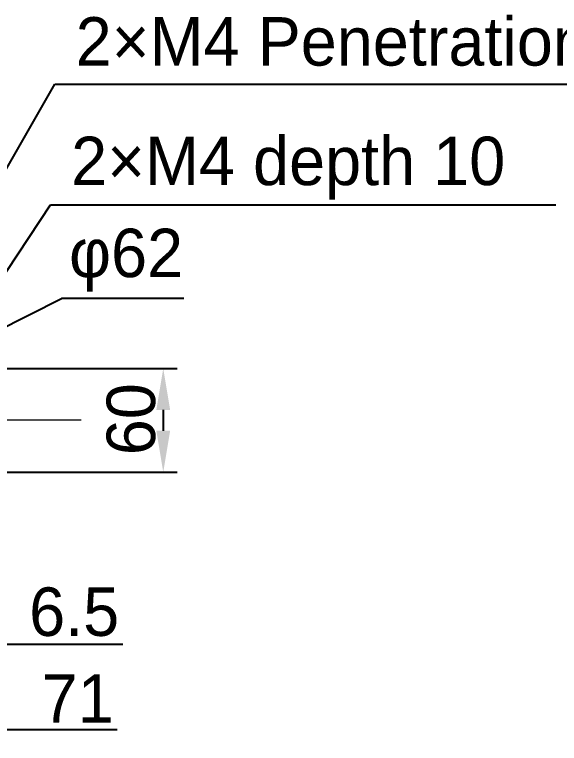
# Model space of a CAD drawing. Header units: millimetres. Extents: x 4086 to 8300, y 123 to 1549.
# Drawn here: x 7080.7 to 7159.4, y 1330.4 to 1435.7 of the extents above; entities that cross this region are included whole.
import ezdxf
from ezdxf import colors
from ezdxf.entities.mleader import LeaderData, LeaderLine
from ezdxf.math import Vec2, Vec3

# ---------------------------------------------------------------- set-up
doc = ezdxf.new("R2010")
doc.units = ezdxf.units.MM
doc.linetypes.add('CENTER2', pattern=[28.575, 19.05, -3.175, 3.175, -3.175])
doc.layers.add('中心线层', color=7, linetype='CENTER2', lineweight=0)
doc.layers.add('标注层', color=7, linetype='Continuous', lineweight=0)
doc.styles.add('思源黑', font='SourceHanSansCN-Normal.ttf')
doc.dimstyles.new('半径标注', dxfattribs={"dimtxt": 7, "dimasz": 3, "dimexe": 1.25, "dimexo": 0.625, "dimgap": 1, "dimtad": 1, "dimtoh": 1, "dimlfac": 4, "dimdsep": 46, "dimtxsty": '思源黑', "dimcen": 2.5, "dimadec": 0, "dimazin": 0, "dimtfac": 1, "dimtmove": 0, "dimatfit": 3, "dimfxl": 1, "dimarcsym": 0})
doc.dimstyles.new('尺寸标注_1_4比例', dxfattribs={"dimtxt": 7, "dimasz": 6, "dimexe": 2, "dimexo": 1.5, "dimgap": 1, "dimtad": 1, "dimdec": 1, "dimlfac": 4, "dimdsep": 46, "dimtxsty": '思源黑', "dimcen": 0.09, "dimadec": 0, "dimazin": 0, "dimtp": 0.01, "dimtm": 0.01, "dimtfac": 1, "dimtdec": 1, "dimtofl": 0, "dimtmove": 0, "dimatfit": 3, "dimfxl": 1, "dimtolj": 1, "dimarcsym": 0})

# ---------------------------------------------------------------- blocks, each defined once
blk = doc.blocks.new('*D1303')
at = {"layer": 'Defpoints', "color": 0}
for p in [(7052.52, 1377.05), (7070.26, 1369.55), (7070.26, 1332.36)]:
    blk.add_point(p, dxfattribs=at)
at = {"layer": '标注层', "color": 0, "lineweight": -2}
for p, q in [((7052.52, 1375.55), (7052.52, 1330.36)), ((7070.26, 1368.05), (7070.26, 1330.36)), ((7058.52, 1332.36), (7064.26, 1332.36)), ((7070.26, 1332.36), (7095.49, 1332.36))]:
    blk.add_line(p, q, dxfattribs=at)
at = {"layer": '标注层', "color": 0}
for points in [[(7058.52, 1333.36), (7058.52, 1331.36), (7052.52, 1332.36)], [(7064.26, 1331.36), (7064.26, 1333.36), (7070.26, 1332.36)]]:
    blk.add_solid(points, dxfattribs=at)
at = {"layer": '标注层', "color": 0, "insert": (7089.79, 1336.86), "char_height": 7, "attachment_point": 5, "style": '思源黑'}
blk.add_mtext('\\A1;71', dxfattribs=at)
blk = doc.blocks.new('*D1313')
at = {"layer": 'Defpoints', "color": 0}
for p in [(7059.44, 1380.54), (7045.6, 1373.56)]:
    blk.add_point(p, dxfattribs=at)
at = {"layer": '标注层', "color": 0, "lineweight": -2}
for p, q in [((7062.11, 1381.89), (7087.44, 1394.67)), ((7105.11, 1394.67), (7087.44, 1394.67)), ((7045.6, 1373.56), (7059.44, 1380.54)), ((7042.92, 1372.21), (7040.24, 1370.86))]:
    blk.add_line(p, q, dxfattribs=at)
at = {"layer": '标注层', "color": 0}
for points in [[(7061.89, 1382.34), (7062.34, 1381.44), (7059.44, 1380.54)], [(7043.14, 1371.76), (7042.69, 1372.65), (7045.6, 1373.56)]]:
    blk.add_solid(points, dxfattribs=at)
at = {"layer": '标注层', "color": 0, "insert": (7096.78, 1400.18), "char_height": 7, "attachment_point": 5, "style": '思源黑'}
blk.add_mtext('φ62', dxfattribs=at)
blk = doc.blocks.new('*D1327')
at = {"layer": 'Defpoints', "color": 0}
for p in [(7066.75, 1377.05), (7070.27, 1361.47), (7066.75, 1344.72)]:
    blk.add_point(p, dxfattribs=at)
at = {"layer": '标注层', "color": 0, "lineweight": -2}
for p, q in [((7066.75, 1375.55), (7066.75, 1342.72)), ((7070.27, 1359.97), (7070.27, 1342.72)), ((7060.75, 1344.72), (7054.75, 1344.72)), ((7076.27, 1344.72), (7096.29, 1344.72))]:
    blk.add_line(p, q, dxfattribs=at)
at = {"layer": '标注层', "color": 0}
for points in [[(7060.75, 1343.72), (7060.75, 1345.72), (7066.75, 1344.72)], [(7076.27, 1345.72), (7076.27, 1343.72), (7070.27, 1344.72)]]:
    blk.add_solid(points, dxfattribs=at)
at = {"layer": '标注层', "color": 0, "insert": (7089.28, 1349.35), "char_height": 7, "attachment_point": 5, "style": '思源黑'}
blk.add_mtext('\\A1;6.5', dxfattribs=at)
blk = doc.blocks.new('*D1328')
at = {"layer": 'Defpoints', "color": 0}
for p in [(7070.27, 1384.55), (7070.26, 1369.55), (7102.15, 1369.55)]:
    blk.add_point(p, dxfattribs=at)
at = {"layer": '标注层', "color": 0, "lineweight": -2}
for p, q in [((7071.77, 1384.55), (7104.15, 1384.55)), ((7102.15, 1378.55), (7102.15, 1375.55)), ((7071.76, 1369.55), (7104.15, 1369.55))]:
    blk.add_line(p, q, dxfattribs=at)
at = {"layer": '标注层', "color": 0}
for points in [[(7103.15, 1378.55), (7101.15, 1378.55), (7102.15, 1384.55)], [(7101.15, 1375.55), (7103.15, 1375.55), (7102.15, 1369.55)]]:
    blk.add_solid(points, dxfattribs=at)
at = {"layer": '标注层', "color": 0, "insert": (7097.52, 1377.21), "char_height": 7, "attachment_point": 5, "rotation": 90, "style": '思源黑'}
blk.add_mtext('\\A1;60', dxfattribs=at)

msp = doc.modelspace()

# ---------------------------------------------------------------- linework, layer by layer
at = {"layer": '中心线层'}
msp.add_line((7090.2949, 1377.0487), (6695.5771, 1377.0487), dxfattribs=at)

# ---------------------------------------------------------------- dimensions: what is measured, and where the dimension line sits
at = {"layer": '标注层'}
dim = msp.add_diameter_dim_2p(p1=(7045.5959, 1373.5585), p2=(7059.4351, 1380.5388), text='φ62', dimstyle='半径标注', override={"dimtxsty": '思源黑'}, dxfattribs=at)
dim.commit()
dim.dimension.update_dxf_attribs({"geometry": '*D1313', "text_midpoint": (7096.7778, 1394.6665), "dimtype": 163})
dim = msp.add_linear_dim(base=(7102.1485, 1369.5458), p1=(7070.2665, 1384.5458), p2=(7070.2644, 1369.5458), angle=90, dimstyle='尺寸标注_1_4比例', dxfattribs=at)
dim.commit()
dim.dimension.update_dxf_attribs({"geometry": '*D1328', "text_midpoint": (7102.1485, 1377.2106), "dimtype": 160})
dim = msp.add_linear_dim(base=(7070.2643, 1332.3646), p1=(7052.5155, 1377.0487), p2=(7070.2643, 1369.5458), dimstyle='尺寸标注_1_4比例', dxfattribs=at)
dim.commit()
dim.dimension.update_dxf_attribs({"geometry": '*D1303', "text_midpoint": (7089.793, 1332.3646), "dimtype": 160})
dim = msp.add_linear_dim(base=(7066.7505, 1344.7202), p1=(7070.2655, 1361.4744), p2=(7066.7505, 1377.0464), text='6.5', dimstyle='尺寸标注_1_4比例', dxfattribs=at)
dim.commit()
dim.dimension.update_dxf_attribs({"geometry": '*D1327', "text_midpoint": (7089.2755, 1344.7202), "dimtype": 160})

# ---------------------------------------------------------------- leaders
ml = msp.add_multileader_mtext('Standard', dxfattribs=at)
ml.set_content('{\\C256;2}×{\\C256;M4 \\A1;Penetration (mechanical block)}', style='思源黑')
ml.set_leader_properties()
ml.build(insert=Vec2(0, 0))
ml.multileader.update_dxf_attribs({"text_left_attachment_type": 5, "text_right_attachment_type": 5, "dogleg_length": 1, "arrow_head_size": 6})
ctx = ml.context
ctx.base_point, ctx.char_height, ctx.arrow_head_size, ctx.plane_origin = Vec3(7087.4945, 1425.6251), 7, 6, Vec3(7059.9335, 1379.2926)
ctx.left_attachment, ctx.right_attachment = 5, 5
notes = []
notes.append((ctx, [(0, (1, 1, 0), (7086.4945, 1425.6251), (1, 0), 1, [(0, [(7059.9335, 1379.2926)], 0, [])])]))
ctx.mtext.insert, ctx.mtext.flow_direction = Vec3(7089.4945, 1435.3009), 5
ml = msp.add_multileader_mtext('Standard', dxfattribs=at)
ml.set_content('2×M4 depth 10', style='思源黑')
ml.set_leader_properties()
ml.build(insert=Vec2(0, 0))
ml.multileader.update_dxf_attribs({"text_left_attachment_type": 5, "text_right_attachment_type": 5, "dogleg_length": 1, "arrow_head_size": 6})
ctx = ml.context
ctx.base_point, ctx.char_height, ctx.arrow_head_size, ctx.plane_origin = Vec3(7086.8453, 1408.2002), 7, 6, Vec3(7070.2667, 1384.5458)
ctx.left_attachment, ctx.right_attachment = 5, 5
notes.append((ctx, [(0, (1, 1, 0), (7085.8453, 1408.2002), (1, 0), 1, [(0, [(7070.2667, 1384.5458)], 0, [])])]))
ctx.mtext.insert, ctx.mtext.flow_direction = Vec3(7088.8453, 1418.0301), 5
for ctx, leaders in notes:
    for number, flags, end, landing, length, lines in leaders:
        leader = LeaderData()
        leader.index, (leader.has_last_leader_line, leader.has_dogleg_vector, leader.attachment_direction) = number, flags
        leader.last_leader_point, leader.dogleg_vector, leader.dogleg_length = Vec3(end), Vec3(landing), length
        for number, points, colour, breaks in lines:
            line = LeaderLine()
            line.index, line.vertices, line.color, line.breaks = number, Vec3.list(points), colors.encode_raw_color(colour), breaks
            leader.lines.append(line)
        ctx.leaders.append(leader)

doc.saveas('drawing.dxf')
